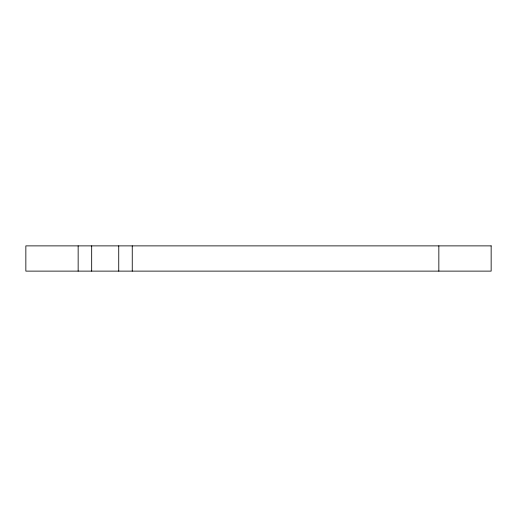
<?xml version="1.0" encoding="UTF-8"?>
<svg xmlns="http://www.w3.org/2000/svg" width="517" height="517" viewBox="0 0 517 517"><rect width="100%" height="100%" fill="white"/><g stroke="black" fill="none" stroke-linecap="round" stroke-linejoin="round"><path stroke-width="0.78" d="M438.843 245.879L438.843 271.121M132.255 245.879L132.255 271.121M118.729 245.879L118.729 271.121M91.677 245.879L91.677 271.121M78.151 245.879L78.151 271.121M491.15 245.879L25.85 245.879L25.85 271.121L491.15 271.121L491.15 245.879"/></g></svg>
